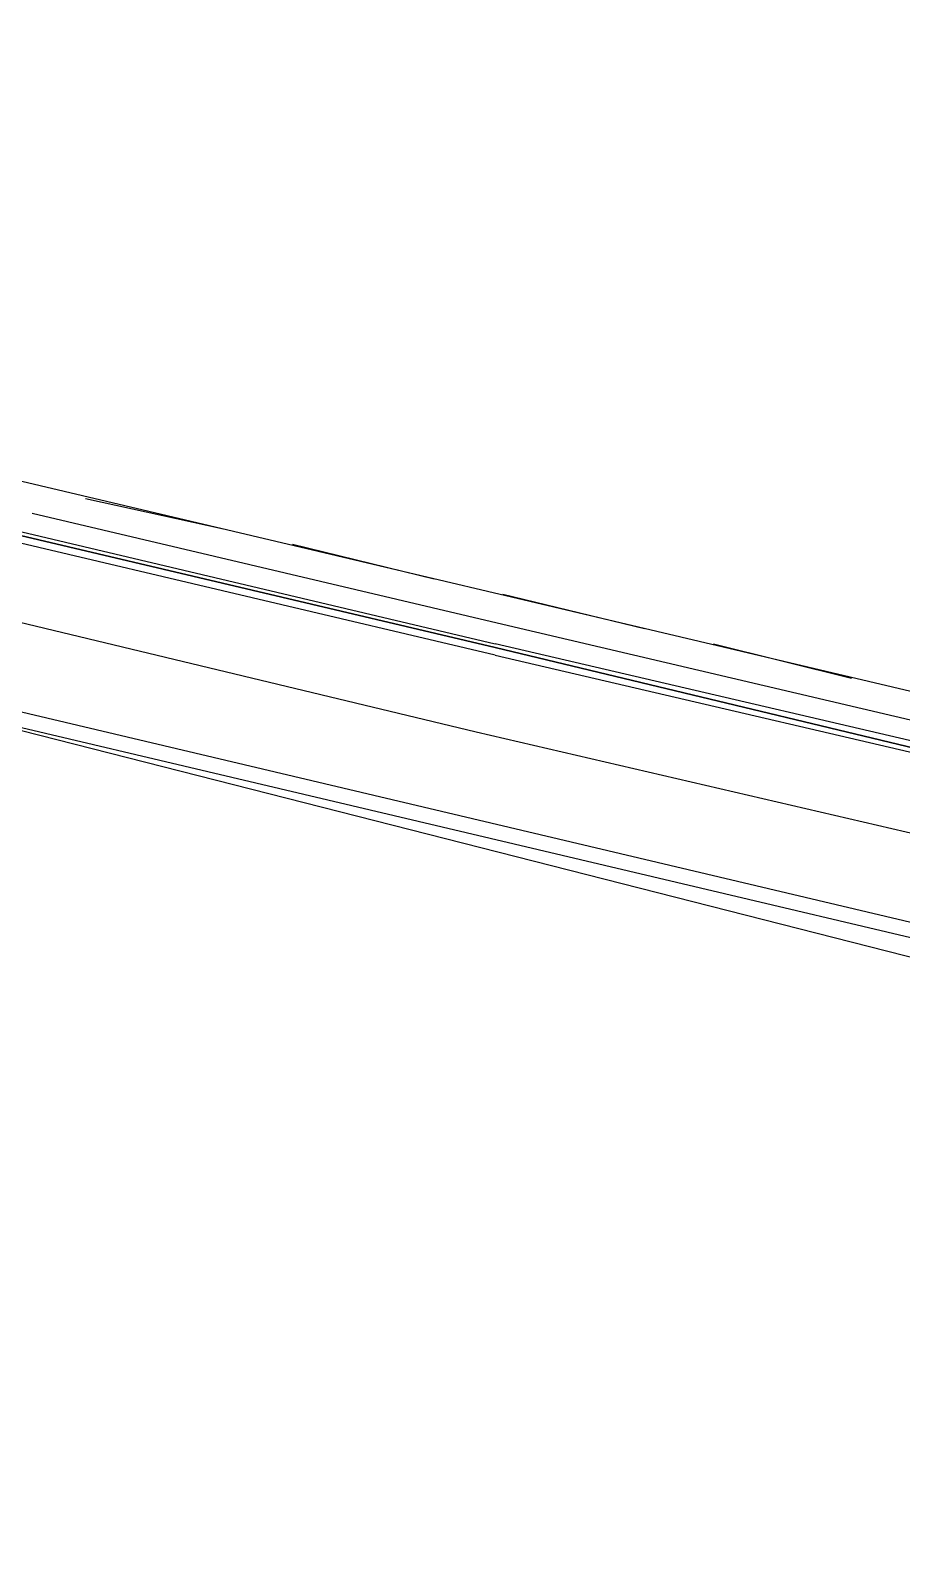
# Model space of a CAD drawing. Header units: feet. Extents: x -84 to 198, y -22 to 181.
# Drawn here: x 97.02 to 100.05, y 24.22 to 29.54 of the extents above; entities that cross this region are included whole.
import ezdxf

# ---------------------------------------------------------------- set-up
doc = ezdxf.new("R2010")
doc.units = ezdxf.units.FT
doc.layers.add('A-LINEA', color=7, linetype='CONTINUOUS')

msp = doc.modelspace()

# ---------------------------------------------------------------- linework, layer by layer
at = {"layer": 'A-LINEA'}
for p, q in [((96.9067, 27.9911), (104.5733, 26.1778)), ((97.2133, 27.9111), (97.6933, 27.8044)), ((98.6667, 27.4711), (97.0267, 27.8578)), ((97.9333, 27.7511), (98.4267, 27.6311)), ((98.6667, 27.5778), (99.16, 27.4578)), ((99.4, 27.4044), (99.88, 27.2844)), ((96.3733, 27.2578), (105.52, 25.0978)), ((96.72, 27.2311), (104.3867, 25.4178))]:
    msp.add_line(p, q, dxfattribs=at)
for points in [[(126.2667, 36.6311), (119.2267, 38.2978), (119.16, 37.9644), (109.12, 40.3378), (105.48, 24.9378), (96.3733, 27.2578), (96.2667, 26.7644), (92.6933, 27.6178), (92.1333, 25.2311), (89.6, 14.5378), (77.3867, 17.4311), (77.2267, 16.7778), (73.6667, 17.6178), (72.7067, 13.6044), (71.9067, 10.1778)], [(98.64, 27.3644), (96.9467, 27.7644), (96.9333, 27.7644), (96.9467, 27.7778), (96.9467, 27.7911), (98.64, 27.3911), (96.9467, 27.7911), (96.9467, 27.8044), (98.64, 27.4044)], [(96.8, 27.5244), (98.5733, 27.0978), (100.52, 26.6444)], [(100.6, 26.9778), (100.5867, 26.9911), (100.6, 27.0178), (98.6667, 27.4711)], [(98.64, 27.3644), (100.64, 26.8978), (100.64, 26.9111), (98.64, 27.3911), (100.64, 26.9111), (100.64, 26.9244), (100.6533, 26.9378), (100.64, 26.9378), (98.64, 27.4044)]]:
    msp.add_lwpolyline(points, dxfattribs=at)

doc.saveas('drawing.dxf')
